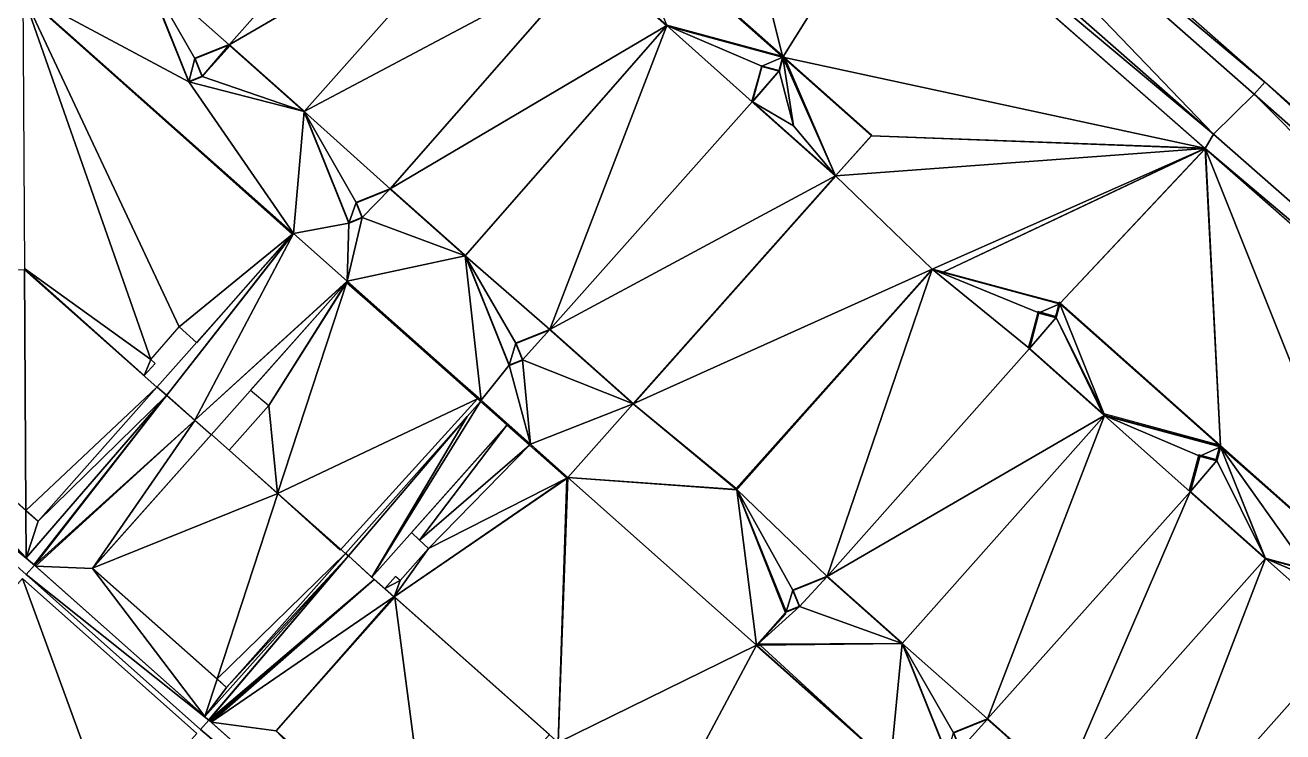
# Model space of a CAD drawing. Header units: metres. Extents: x 1634389 to 1634634, y 8249577 to 8249800.
# Drawn here: x 1634551.83 to 1634586.92, y 8249638.72 to 8249658.43 of the extents above; entities that cross this region are included whole.
import ezdxf

# ---------------------------------------------------------------- set-up
doc = ezdxf.new("R2010")
doc.units = ezdxf.units.M
doc.header["$LTSCALE"] = 2
doc.linetypes.add('CACHE2', pattern=[4.7625, 3.175, -1.5875])
for name, color, linetype in [('CONTOUR-BATIMENT', 5, 'Continuous'), ('MNT-02-ACCES PIETON PRIVE-FF-35', 40, 'Continuous'), ('MNT-02-BASSIN-FF-30', 205, 'Continuous'), ('MNT-02-BATIMENT FINI-FF-0', 1, 'Continuous'), ('MNT-02-BETON DESACTIVE FF-35', 7, 'Continuous'), ('MNT-02-ESPACE VERT-FF-30', 221, 'Continuous'), ('MNT-02-ESPACE VERT-PRIVE-FF-30', 222, 'CACHE2'), ('MNT-02-EVERGREEN-FF-45', 7, 'Continuous'), ('MNT-02-VOIRIE LOURDE-FF-60', 160, 'Continuous')]:
    doc.layers.add(name, color=color, linetype=linetype)

msp = doc.modelspace()

# ---------------------------------------------------------------- linework, layer by layer
at = {"layer": 'CONTOUR-BATIMENT', "linetype": 'CACHE2', "ltscale": 0.05, "const_width": 0.05, "elevation": 0.32, "flags": 128}
msp.add_lwpolyline([(1634542.415, 8249682.478), (1634545.978, 8249681.516), (1634545.874, 8249681.13), (1634545.398, 8249681.257), (1634545.13, 8249680.262), (1634547.228, 8249678.398), (1634550.464, 8249677.527), (1634550.362, 8249677.139), (1634549.886, 8249677.266), (1634549.618, 8249676.272), (1634551.716, 8249674.408), (1634554.954, 8249673.535), (1634554.847, 8249673.154), (1634554.372, 8249673.283), (1634554.104, 8249672.287), (1634556.202, 8249670.423), (1634559.436, 8249669.555), (1634559.332, 8249669.169), (1634558.857, 8249669.296), (1634558.59, 8249668.304), (1634560.776, 8249666.361), (1634564.014, 8249665.489), (1634563.91, 8249665.102), (1634563.422, 8249665.234), (1634563.156, 8249664.248), (1634565.258, 8249662.38), (1634568.474, 8249661.513), (1634568.376, 8249661.149), (1634567.901, 8249661.275), (1634567.633, 8249660.281), (1634569.73, 8249658.417), (1634572.972, 8249657.54), (1634572.872, 8249657.154), (1634572.385, 8249657.285), (1634572.118, 8249656.296), (1634574.444, 8249654.227), (1634568.797, 8249647.872), (1634566.471, 8249649.94), (1634565.52, 8249649.559), (1634565.709, 8249649.095), (1634565.335, 8249648.945), (1634564.109, 8249652.003), (1634562.015, 8249653.864), (1634561.064, 8249653.482), (1634561.231, 8249653.067), (1634560.862, 8249652.913), (1634559.611, 8249656.025), (1634557.517, 8249657.885), (1634556.564, 8249657.504), (1634556.766, 8249657.002), (1634556.394, 8249656.853), (1634555.129, 8249660.006), (1634552.935, 8249661.956), (1634551.977, 8249661.572), (1634552.154, 8249661.13), (1634551.785, 8249660.977), (1634550.54, 8249664.083), (1634548.439, 8249665.953), (1634547.486, 8249665.57), (1634547.668, 8249665.116), (1634547.305, 8249664.971), (1634546.066, 8249668.058), (1634543.962, 8249669.933), (1634543.011, 8249669.551), (1634543.198, 8249669.085), (1634542.829, 8249668.931), (1634541.581, 8249672.043), (1634539.483, 8249673.907), (1634538.53, 8249673.525), (1634538.712, 8249673.071), (1634538.341, 8249672.922), (1634536.967, 8249676.346)], close=True, dxfattribs=at)
at = {"layer": 'CONTOUR-BATIMENT', "linetype": 'CACHE2', "ltscale": 0.05, "const_width": 0.05, "flags": 128}
msp.add_lwpolyline([(1634573.063, 8249642.07), (1634571.682, 8249645.484), (1634577.14, 8249651.623), (1634580.701, 8249650.663), (1634580.596, 8249650.278), (1634580.111, 8249650.407), (1634579.853, 8249649.41), (1634581.951, 8249647.546), (1634585.187, 8249646.675), (1634585.082, 8249646.288), (1634584.609, 8249646.414), (1634584.341, 8249645.42), (1634586.438, 8249643.556), (1634589.674, 8249642.689), (1634589.57, 8249642.302), (1634589.094, 8249642.429), (1634588.826, 8249641.435), (1634590.924, 8249639.571), (1634594.157, 8249638.699), (1634594.055, 8249638.317), (1634593.58, 8249638.445), (1634593.312, 8249637.452), (1634595.502, 8249635.507), (1634598.738, 8249634.635), (1634598.63, 8249634.256), (1634598.155, 8249634.383), (1634597.887, 8249633.388), (1634599.966, 8249631.539), (1634603.221, 8249630.675), (1634603.114, 8249630.276), (1634602.643, 8249630.402), (1634602.375, 8249629.407), (1634604.473, 8249627.543), (1634607.705, 8249626.667), (1634607.602, 8249626.28), (1634607.117, 8249626.411), (1634606.851, 8249625.422), (1634609.175, 8249623.355), (1634603.527, 8249617.002), (1634601.201, 8249619.068), (1634600.253, 8249618.688), (1634600.44, 8249618.221), (1634600.069, 8249618.072), (1634598.821, 8249621.184), (1634596.715, 8249623.062), (1634595.757, 8249622.695), (1634595.952, 8249622.211), (1634595.584, 8249622.057), (1634594.335, 8249625.169), (1634592.24, 8249627.033), (1634591.287, 8249626.651), (1634591.486, 8249626.149), (1634591.117, 8249626.001), (1634589.849, 8249629.16), (1634587.655, 8249631.11), (1634586.704, 8249630.729), (1634586.893, 8249630.258), (1634586.522, 8249630.109), (1634585.274, 8249633.22), (1634583.177, 8249635.085), (1634582.223, 8249634.702), (1634582.408, 8249634.243), (1634582.036, 8249634.095), (1634580.789, 8249637.206), (1634578.683, 8249639.083), (1634577.733, 8249638.699), (1634577.923, 8249638.228), (1634577.552, 8249638.079), (1634576.303, 8249641.191), (1634574.206, 8249643.055), (1634573.252, 8249642.673), (1634573.435, 8249642.219)], close=True, dxfattribs=at)
at = {"layer": 'MNT-02-ACCES PIETON PRIVE-FF-35', "linetype": 'ByBlock'}
for points in [[(1634568.488, 8249661.556, 98.949), (1634568.474, 8249661.513, 98.95), (1634572.927, 8249657.58, 98.95)], [(1634569.719, 8249658.444, 98.95), (1634572.927, 8249657.58, 98.95), (1634568.474, 8249661.513, 98.95)], [(1634572.927, 8249657.58, 98.95), (1634572.962, 8249657.581, 98.949), (1634568.488, 8249661.556, 98.949)], [(1634555.122, 8249660.004, 98.95), (1634551.764, 8249659.33, 98.91), (1634556.394, 8249656.853, 98.95)], [(1634551.764, 8249659.33, 98.91), (1634551.764, 8249659.324, 98.91), (1634559.314, 8249652.622, 98.91)], [(1634556.394, 8249656.853, 98.95), (1634551.764, 8249659.33, 98.91), (1634559.314, 8249652.622, 98.91)], [(1634559.291, 8249652.595, 98.909), (1634559.314, 8249652.622, 98.91), (1634551.764, 8249659.324, 98.91)], [(1634557.517, 8249657.885, 98.95), (1634557.517, 8249657.886, 98.95), (1634556.564, 8249657.504, 98.95)], [(1634557.517, 8249657.885, 98.95), (1634556.564, 8249657.504, 98.95), (1634556.766, 8249657.002, 98.95)], [(1634557.543, 8249657.863, 98.95), (1634557.517, 8249657.885, 98.95), (1634556.766, 8249657.002, 98.95)], [(1634559.611, 8249656.025, 98.95), (1634557.543, 8249657.863, 98.95), (1634556.766, 8249657.002, 98.95)], [(1634572.963, 8249657.537, 98.95), (1634572.862, 8249657.162, 98.95), (1634572.872, 8249657.154, 98.95)], [(1634573.264, 8249655.628, 98.85), (1634572.972, 8249657.54, 98.95), (1634572.872, 8249657.154, 98.95)], [(1634572.972, 8249657.54, 98.95), (1634572.963, 8249657.537, 98.95), (1634572.872, 8249657.154, 98.95)], [(1634572.927, 8249657.58, 98.95), (1634572.964, 8249657.57, 98.949), (1634572.962, 8249657.581, 98.949)], [(1634572.964, 8249657.57, 98.949), (1634572.972, 8249657.568, 98.949), (1634572.962, 8249657.581, 98.949)], [(1634572.972, 8249657.568, 98.949), (1634573.018, 8249657.53, 98.948), (1634572.962, 8249657.581, 98.949)], [(1634572.965, 8249657.542, 98.95), (1634572.963, 8249657.537, 98.95), (1634572.972, 8249657.54, 98.95)], [(1634572.966, 8249657.545, 98.95), (1634572.965, 8249657.542, 98.95), (1634572.972, 8249657.54, 98.95)], [(1634572.968, 8249657.554, 98.95), (1634572.966, 8249657.545, 98.95), (1634572.972, 8249657.54, 98.95)], [(1634572.972, 8249657.568, 98.949), (1634572.968, 8249657.554, 98.95), (1634572.972, 8249657.54, 98.95)], [(1634573.018, 8249657.53, 98.948), (1634572.972, 8249657.568, 98.949), (1634572.972, 8249657.54, 98.95)], [(1634573.018, 8249657.53, 98.948), (1634572.972, 8249657.54, 98.95), (1634574.444, 8249654.227, 98.95)], [(1634574.444, 8249654.227, 98.95), (1634572.972, 8249657.54, 98.95), (1634573.264, 8249655.628, 98.85)], [(1634575.455, 8249655.364, 98.879), (1634573.018, 8249657.53, 98.948), (1634574.444, 8249654.227, 98.95)], [(1634572.374, 8249657.289, 98.95), (1634572.109, 8249656.304, 98.95), (1634572.385, 8249657.285, 98.95)], [(1634572.109, 8249656.304, 98.95), (1634572.118, 8249656.296, 98.95), (1634572.385, 8249657.285, 98.95)], [(1634572.118, 8249656.296, 98.95), (1634572.872, 8249657.154, 98.95), (1634572.385, 8249657.285, 98.95)], [(1634572.118, 8249656.296, 98.95), (1634572.118, 8249656.296, 98.95), (1634572.872, 8249657.154, 98.95)], [(1634572.118, 8249656.296, 98.95), (1634572.12, 8249656.295, 98.95), (1634572.872, 8249657.154, 98.95)], [(1634572.12, 8249656.295, 98.95), (1634573.264, 8249655.628, 98.85), (1634572.872, 8249657.154, 98.95)], [(1634572.375, 8249657.294, 98.95), (1634572.374, 8249657.289, 98.95), (1634572.385, 8249657.285, 98.95)], [(1634572.393, 8249657.289, 98.95), (1634572.375, 8249657.294, 98.95), (1634572.385, 8249657.285, 98.95)], [(1634572.862, 8249657.162, 98.95), (1634572.393, 8249657.289, 98.95), (1634572.385, 8249657.285, 98.95)], [(1634572.872, 8249657.154, 98.95), (1634572.862, 8249657.162, 98.95), (1634572.385, 8249657.285, 98.95)], [(1634556.766, 8249657.002, 98.95), (1634556.394, 8249656.853, 98.95), (1634559.611, 8249656.025, 98.95)], [(1634559.314, 8249652.622, 98.91), (1634559.611, 8249656.025, 98.95), (1634556.394, 8249656.853, 98.95)], [(1634572.12, 8249656.295, 98.95), (1634574.444, 8249654.227, 98.95), (1634573.264, 8249655.628, 98.85)], [(1634559.611, 8249656.025, 98.95), (1634559.314, 8249652.622, 98.91), (1634559.611, 8249656.025, 98.95)], [(1634560.862, 8249652.913, 98.95), (1634559.611, 8249656.025, 98.95), (1634559.314, 8249652.622, 98.91)], [(1634559.62, 8249656.01, 98.95), (1634559.611, 8249656.025, 98.95), (1634560.862, 8249652.913, 98.95)], [(1634559.62, 8249656.01, 98.95), (1634559.615, 8249656.021, 98.95), (1634559.611, 8249656.025, 98.95)], [(1634562.015, 8249653.864, 98.95), (1634561.064, 8249653.482, 98.95), (1634561.231, 8249653.067, 98.95)], [(1634564.109, 8249652.003, 98.95), (1634562.015, 8249653.864, 98.95), (1634561.231, 8249653.067, 98.95)], [(1634564.109, 8249652.003, 98.95), (1634561.231, 8249653.067, 98.95), (1634560.81, 8249651.294, 98.91)], [(1634561.231, 8249653.067, 98.95), (1634560.862, 8249652.913, 98.95), (1634560.81, 8249651.294, 98.91)], [(1634559.291, 8249652.595, 98.909), (1634555.514, 8249648.344, 98.733), (1634555.777, 8249648.111, 98.733)], [(1634556.563, 8249647.412, 98.733), (1634559.314, 8249652.622, 98.91), (1634555.777, 8249648.111, 98.733)], [(1634559.291, 8249652.595, 98.909), (1634555.777, 8249648.111, 98.733), (1634559.314, 8249652.622, 98.91)], [(1634559.314, 8249652.622, 98.91), (1634556.563, 8249647.412, 98.733), (1634560.81, 8249651.294, 98.91)], [(1634560.81, 8249651.294, 98.91), (1634560.862, 8249652.913, 98.95), (1634559.314, 8249652.622, 98.91)], [(1634564.109, 8249652.003, 98.95), (1634560.81, 8249651.294, 98.91), (1634564.548, 8249647.973, 98.91)], [(1634565.335, 8249648.945, 98.95), (1634564.109, 8249652.003, 98.95), (1634564.548, 8249647.973, 98.91)], [(1634560.794, 8249651.26, 98.909), (1634560.81, 8249651.294, 98.91), (1634556.563, 8249647.412, 98.733)], [(1634556.563, 8249647.412, 98.733), (1634557.017, 8249647.009, 98.73), (1634560.794, 8249651.26, 98.909)], [(1634560.794, 8249651.26, 98.909), (1634560.798, 8249651.257, 98.909), (1634560.81, 8249651.294, 98.91)], [(1634560.798, 8249651.257, 98.909), (1634564.548, 8249647.973, 98.91), (1634560.81, 8249651.294, 98.91)], [(1634560.798, 8249651.257, 98.909), (1634564.523, 8249647.945, 98.909), (1634564.548, 8249647.973, 98.91)], [(1634580.667, 8249650.648, 98.75), (1634580.579, 8249650.31, 98.75), (1634580.701, 8249650.663, 98.75)], [(1634580.701, 8249650.663, 98.75), (1634580.579, 8249650.31, 98.75), (1634580.596, 8249650.278, 98.75)], [(1634581.93, 8249647.598, 98.75), (1634580.701, 8249650.663, 98.75), (1634580.596, 8249650.278, 98.75)], [(1634580.673, 8249650.67, 98.75), (1634580.667, 8249650.648, 98.75), (1634580.701, 8249650.663, 98.75)], [(1634580.683, 8249650.71, 98.748), (1634580.673, 8249650.67, 98.75), (1634580.701, 8249650.663, 98.75)], [(1634580.717, 8249650.68, 98.749), (1634580.683, 8249650.71, 98.748), (1634580.701, 8249650.663, 98.75)], [(1634580.717, 8249650.68, 98.749), (1634580.701, 8249650.663, 98.75), (1634585.117, 8249646.737, 98.75)], [(1634581.93, 8249647.598, 98.75), (1634585.117, 8249646.737, 98.75), (1634580.701, 8249650.663, 98.75)], [(1634585.185, 8249646.71, 98.749), (1634580.717, 8249650.68, 98.749), (1634585.168, 8249646.723, 98.749)], [(1634580.717, 8249650.68, 98.749), (1634585.117, 8249646.737, 98.75), (1634585.168, 8249646.723, 98.749)], [(1634580.083, 8249650.419, 98.75), (1634579.821, 8249649.445, 98.75), (1634580.111, 8249650.407, 98.75)], [(1634579.821, 8249649.445, 98.75), (1634579.854, 8249649.416, 98.75), (1634580.111, 8249650.407, 98.75)], [(1634579.854, 8249649.416, 98.75), (1634580.596, 8249650.278, 98.75), (1634580.111, 8249650.407, 98.75)], [(1634579.854, 8249649.416, 98.75), (1634579.856, 8249649.414, 98.75), (1634580.596, 8249650.278, 98.75)], [(1634579.856, 8249649.414, 98.75), (1634581.889, 8249647.609, 98.75), (1634580.596, 8249650.278, 98.75)], [(1634580.089, 8249650.442, 98.75), (1634580.083, 8249650.419, 98.75), (1634580.111, 8249650.407, 98.75)], [(1634580.151, 8249650.425, 98.75), (1634580.089, 8249650.442, 98.75), (1634580.111, 8249650.407, 98.75)], [(1634580.596, 8249650.278, 98.75), (1634580.151, 8249650.425, 98.75), (1634580.111, 8249650.407, 98.75)], [(1634580.579, 8249650.31, 98.75), (1634580.151, 8249650.425, 98.75), (1634580.596, 8249650.278, 98.75)], [(1634581.889, 8249647.609, 98.75), (1634581.924, 8249647.599, 98.75), (1634580.596, 8249650.278, 98.75)], [(1634581.924, 8249647.599, 98.75), (1634581.93, 8249647.598, 98.75), (1634580.596, 8249650.278, 98.75)], [(1634566.471, 8249649.94, 98.95), (1634565.522, 8249649.56, 98.95), (1634565.522, 8249649.56, 98.95)], [(1634566.471, 8249649.94, 98.95), (1634565.522, 8249649.56, 98.95), (1634565.709, 8249649.095, 98.95)], [(1634568.797, 8249647.872, 98.95), (1634566.471, 8249649.94, 98.95), (1634565.709, 8249649.095, 98.95)], [(1634565.709, 8249649.095, 98.95), (1634565.335, 8249648.945, 98.95), (1634565.931, 8249646.745, 98.91)], [(1634568.797, 8249647.872, 98.95), (1634565.709, 8249649.095, 98.95), (1634565.931, 8249646.745, 98.91)], [(1634565.335, 8249648.945, 98.95), (1634564.548, 8249647.973, 98.91), (1634565.931, 8249646.745, 98.91)], [(1634564.158, 8249647.516, 98.89), (1634561.505, 8249643.042, 98.718), (1634564.532, 8249647.937, 98.909)], [(1634565.273, 8249647.279, 98.909), (1634564.532, 8249647.937, 98.909), (1634561.505, 8249643.042, 98.718)], [(1634564.523, 8249647.945, 98.909), (1634564.532, 8249647.937, 98.909), (1634564.548, 8249647.973, 98.91)], [(1634564.532, 8249647.937, 98.909), (1634565.273, 8249647.279, 98.909), (1634564.548, 8249647.973, 98.91)], [(1634565.273, 8249647.279, 98.909), (1634565.931, 8249646.745, 98.91), (1634564.548, 8249647.973, 98.91)], [(1634566.971, 8249645.82, 98.91), (1634568.797, 8249647.872, 98.95), (1634565.931, 8249646.745, 98.91)], [(1634564.158, 8249647.516, 98.89), (1634560.766, 8249643.699, 98.718), (1634560.845, 8249643.629, 98.718)], [(1634564.158, 8249647.516, 98.89), (1634560.845, 8249643.629, 98.718), (1634561.505, 8249643.042, 98.718)], [(1634565.273, 8249647.279, 98.909), (1634565.902, 8249646.72, 98.909), (1634565.931, 8249646.745, 98.91)], [(1634565.902, 8249646.72, 98.909), (1634566.94, 8249645.797, 98.909), (1634565.931, 8249646.745, 98.91)], [(1634566.94, 8249645.797, 98.909), (1634566.971, 8249645.82, 98.91), (1634565.931, 8249646.745, 98.91)], [(1634585.15, 8249646.658, 98.75), (1634585.053, 8249646.322, 98.75), (1634585.082, 8249646.288, 98.75)], [(1634586.43, 8249643.574, 98.75), (1634585.187, 8249646.675, 98.75), (1634585.082, 8249646.288, 98.75)], [(1634585.187, 8249646.675, 98.75), (1634585.15, 8249646.658, 98.75), (1634585.082, 8249646.288, 98.75)], [(1634585.157, 8249646.683, 98.75), (1634585.15, 8249646.658, 98.75), (1634585.187, 8249646.675, 98.75)], [(1634585.161, 8249646.698, 98.75), (1634585.157, 8249646.683, 98.75), (1634585.187, 8249646.675, 98.75)], [(1634585.185, 8249646.71, 98.749), (1634585.168, 8249646.723, 98.749), (1634585.161, 8249646.698, 98.75)], [(1634585.185, 8249646.71, 98.749), (1634585.161, 8249646.698, 98.75), (1634585.187, 8249646.675, 98.75)], [(1634585.185, 8249646.71, 98.749), (1634585.187, 8249646.675, 98.75), (1634589.654, 8249642.738, 98.749)], [(1634587.628, 8249643.237, 98.75), (1634585.187, 8249646.675, 98.75), (1634586.432, 8249643.571, 98.75)], [(1634586.43, 8249643.574, 98.75), (1634586.432, 8249643.571, 98.75), (1634585.187, 8249646.675, 98.75)], [(1634587.628, 8249643.237, 98.75), (1634589.674, 8249642.689, 98.75), (1634585.187, 8249646.675, 98.75)], [(1634589.674, 8249642.689, 98.75), (1634589.654, 8249642.738, 98.749), (1634585.187, 8249646.675, 98.75)], [(1634584.569, 8249646.431, 98.75), (1634584.307, 8249645.459, 98.75), (1634584.609, 8249646.414, 98.75)], [(1634584.307, 8249645.459, 98.75), (1634584.343, 8249645.427, 98.75), (1634584.609, 8249646.414, 98.75)], [(1634584.343, 8249645.427, 98.75), (1634585.082, 8249646.288, 98.75), (1634584.609, 8249646.414, 98.75)], [(1634584.343, 8249645.427, 98.75), (1634584.345, 8249645.425, 98.75), (1634585.082, 8249646.288, 98.75)], [(1634584.345, 8249645.425, 98.75), (1634586.43, 8249643.574, 98.75), (1634585.082, 8249646.288, 98.75)], [(1634584.574, 8249646.451, 98.75), (1634584.569, 8249646.431, 98.75), (1634584.609, 8249646.414, 98.75)], [(1634584.646, 8249646.431, 98.75), (1634584.574, 8249646.451, 98.75), (1634584.609, 8249646.414, 98.75)], [(1634585.053, 8249646.322, 98.75), (1634584.646, 8249646.431, 98.75), (1634584.609, 8249646.414, 98.75)], [(1634585.082, 8249646.288, 98.75), (1634585.053, 8249646.322, 98.75), (1634584.609, 8249646.414, 98.75)], [(1634566.94, 8249645.797, 98.909), (1634566.966, 8249645.815, 98.91), (1634566.971, 8249645.82, 98.91)], [(1634566.94, 8249645.797, 98.909), (1634566.946, 8249645.792, 98.909), (1634566.966, 8249645.815, 98.91)], [(1634586.432, 8249643.571, 98.75), (1634586.433, 8249643.57, 98.75), (1634587.628, 8249643.237, 98.75)], [(1634574.206, 8249643.055, 98.75), (1634573.252, 8249642.673, 98.75), (1634573.435, 8249642.219, 98.75)], [(1634576.303, 8249641.191, 98.75), (1634574.206, 8249643.055, 98.75), (1634573.435, 8249642.219, 98.75)], [(1634573.435, 8249642.219, 98.75), (1634573.063, 8249642.07, 98.75), (1634572.274, 8249641.173, 98.711)], [(1634576.303, 8249641.191, 98.75), (1634573.435, 8249642.219, 98.75), (1634572.274, 8249641.173, 98.711)], [(1634572.243, 8249641.138, 98.71), (1634572.233, 8249641.127, 98.71), (1634575.96, 8249637.811, 98.71)], [(1634572.246, 8249641.141, 98.71), (1634572.243, 8249641.138, 98.71), (1634575.974, 8249637.823, 98.71)], [(1634575.96, 8249637.811, 98.71), (1634575.974, 8249637.823, 98.71), (1634572.243, 8249641.138, 98.71)], [(1634575.974, 8249637.823, 98.71), (1634576.303, 8249641.191, 98.75), (1634572.246, 8249641.141, 98.71)], [(1634572.274, 8249641.173, 98.711), (1634572.246, 8249641.141, 98.71), (1634576.303, 8249641.191, 98.75)], [(1634577.552, 8249638.079, 98.75), (1634576.303, 8249641.191, 98.75), (1634575.974, 8249637.823, 98.71)], [(1634578.68, 8249639.079, 98.75), (1634577.733, 8249638.699, 98.75), (1634577.923, 8249638.228, 98.75)], [(1634579.293, 8249638.54, 98.75), (1634578.68, 8249639.079, 98.75), (1634577.923, 8249638.228, 98.75)], [(1634579.293, 8249638.54, 98.75), (1634578.684, 8249639.081, 98.75), (1634578.68, 8249639.079, 98.75)]]:
    msp.add_3dface(points, dxfattribs=at)
at = {"layer": 'MNT-02-BASSIN-FF-30', "color": 1, "linetype": 'ByBlock'}
for points in [[(1634586.421, 8249656.843, 98.55), (1634572.135, 8249669.403, 98.85), (1634571.838, 8249669.065, 98.55)], [(1634571.838, 8249669.065, 98.55), (1634570.755, 8249667.875, 98.5), (1634584.988, 8249655.392, 98.2)], [(1634586.124, 8249656.505, 98.25), (1634571.838, 8249669.065, 98.55), (1634584.988, 8249655.392, 98.2)], [(1634586.421, 8249656.843, 98.55), (1634571.838, 8249669.065, 98.55), (1634586.124, 8249656.505, 98.25)], [(1634570.755, 8249667.875, 98.5), (1634570.458, 8249667.537, 98.8), (1634584.988, 8249655.392, 98.2)], [(1634570.458, 8249667.537, 98.8), (1634584.759, 8249654.995, 98.5), (1634584.988, 8249655.392, 98.2)], [(1634586.421, 8249656.843, 98.55), (1634586.124, 8249656.505, 98.25), (1634603.754, 8249641.006, 98.25)], [(1634604.055, 8249641.34, 98.55), (1634586.421, 8249656.843, 98.55), (1634603.754, 8249641.006, 98.25)], [(1634586.124, 8249656.505, 98.25), (1634584.988, 8249655.392, 98.2), (1634602.711, 8249639.848, 98.2)], [(1634586.124, 8249656.505, 98.25), (1634602.711, 8249639.848, 98.2), (1634603.754, 8249641.006, 98.25)], [(1634584.759, 8249654.995, 98.5), (1634602.711, 8249639.848, 98.2), (1634584.988, 8249655.392, 98.2)], [(1634584.759, 8249654.995, 98.5), (1634602.409, 8249639.514, 98.5), (1634602.711, 8249639.848, 98.2)], [(1634552.309, 8249636.887, 98.431), (1634526.651, 8249646.597, 98.34), (1634530.329, 8249643.031, 97)], [(1634552.309, 8249636.887, 98.431), (1634530.329, 8249643.031, 97), (1634552.392, 8249636.813, 98.404)], [(1634552.392, 8249636.813, 98.404), (1634530.329, 8249643.031, 97), (1634551.179, 8249635.022, 97)]]:
    msp.add_3dface(points, dxfattribs=at)
at = {"layer": 'MNT-02-BATIMENT FINI-FF-0', "color": 5, "linetype": 'ByBlock'}
for points in [[(1634555.129, 8249660.006, 99.3), (1634557.517, 8249657.885, 99.3), (1634563.156, 8249664.248, 99.3)], [(1634557.517, 8249657.885, 99.3), (1634565.258, 8249662.38, 99.3), (1634563.156, 8249664.248, 99.3)], [(1634557.517, 8249657.885, 99.3), (1634559.611, 8249656.025, 99.3), (1634565.258, 8249662.38, 99.3)], [(1634559.611, 8249656.025, 99.3), (1634567.633, 8249660.281, 99.3), (1634565.258, 8249662.38, 99.3)], [(1634555.129, 8249660.006, 99.3), (1634556.394, 8249656.853, 99.3), (1634556.564, 8249657.504, 99.3)], [(1634555.129, 8249660.006, 99.3), (1634556.564, 8249657.504, 99.3), (1634557.517, 8249657.885, 99.3)], [(1634559.611, 8249656.025, 99.3), (1634562.015, 8249653.864, 99.3), (1634567.633, 8249660.281, 99.3)], [(1634562.015, 8249653.864, 99.3), (1634569.73, 8249658.417, 99.3), (1634567.633, 8249660.281, 99.3)], [(1634562.015, 8249653.864, 99.3), (1634564.109, 8249652.003, 99.3), (1634569.73, 8249658.417, 99.3)], [(1634564.109, 8249652.003, 99.3), (1634566.471, 8249649.94, 99.3), (1634569.73, 8249658.417, 99.3)], [(1634566.471, 8249649.94, 99.3), (1634572.118, 8249656.296, 99.3), (1634569.73, 8249658.417, 99.3)], [(1634572.118, 8249656.296, 99.3), (1634572.385, 8249657.285, 99.3), (1634569.73, 8249658.417, 99.3)], [(1634572.385, 8249657.285, 99.3), (1634572.972, 8249657.54, 99.3), (1634569.73, 8249658.417, 99.3)], [(1634556.394, 8249656.853, 99.3), (1634556.766, 8249657.002, 99.3), (1634556.564, 8249657.504, 99.3)], [(1634572.385, 8249657.285, 99.3), (1634572.872, 8249657.154, 99.3), (1634572.972, 8249657.54, 99.3)], [(1634566.471, 8249649.94, 99.3), (1634574.444, 8249654.227, 99.3), (1634572.118, 8249656.296, 99.3)], [(1634559.611, 8249656.025, 99.3), (1634560.862, 8249652.913, 99.3), (1634561.064, 8249653.482, 99.3)], [(1634559.611, 8249656.025, 99.3), (1634561.064, 8249653.482, 99.3), (1634562.015, 8249653.864, 99.3)], [(1634566.471, 8249649.94, 99.3), (1634568.797, 8249647.872, 99.3), (1634574.444, 8249654.227, 99.3)], [(1634560.862, 8249652.913, 99.3), (1634561.231, 8249653.067, 99.3), (1634561.064, 8249653.482, 99.3)], [(1634564.109, 8249652.003, 99.3), (1634565.335, 8249648.945, 99.3), (1634565.52, 8249649.559, 99.3)], [(1634564.109, 8249652.003, 99.3), (1634565.52, 8249649.559, 99.3), (1634566.471, 8249649.94, 99.3)], [(1634577.14, 8249651.623, 99.1), (1634571.682, 8249645.484, 99.1), (1634574.206, 8249643.055, 99.1)], [(1634577.14, 8249651.623, 99.1), (1634574.206, 8249643.055, 99.1), (1634579.853, 8249649.41, 99.1)], [(1634577.14, 8249651.623, 99.1), (1634579.853, 8249649.41, 99.1), (1634580.111, 8249650.407, 99.1)], [(1634577.14, 8249651.623, 99.1), (1634580.111, 8249650.407, 99.1), (1634580.701, 8249650.663, 99.1)], [(1634580.111, 8249650.407, 99.1), (1634580.596, 8249650.278, 99.1), (1634580.701, 8249650.663, 99.1)], [(1634565.335, 8249648.945, 99.3), (1634565.709, 8249649.095, 99.3), (1634565.52, 8249649.559, 99.3)], [(1634574.206, 8249643.055, 99.1), (1634581.951, 8249647.546, 99.1), (1634579.853, 8249649.41, 99.1)], [(1634574.206, 8249643.055, 99.1), (1634576.303, 8249641.191, 99.1), (1634581.951, 8249647.546, 99.1)], [(1634576.303, 8249641.191, 99.1), (1634578.683, 8249639.083, 99.1), (1634581.951, 8249647.546, 99.1)], [(1634578.683, 8249639.083, 99.1), (1634584.341, 8249645.42, 99.1), (1634581.951, 8249647.546, 99.1)], [(1634584.609, 8249646.414, 99.1), (1634585.187, 8249646.675, 99.1), (1634581.951, 8249647.546, 99.1)], [(1634584.341, 8249645.42, 99.1), (1634584.609, 8249646.414, 99.1), (1634581.951, 8249647.546, 99.1)], [(1634584.609, 8249646.414, 99.1), (1634585.082, 8249646.288, 99.1), (1634585.187, 8249646.675, 99.1)], [(1634571.682, 8249645.484, 99.1), (1634573.063, 8249642.07, 99.1), (1634573.252, 8249642.673, 99.1)], [(1634571.682, 8249645.484, 99.1), (1634573.252, 8249642.673, 99.1), (1634574.206, 8249643.055, 99.1)], [(1634578.683, 8249639.083, 99.1), (1634580.789, 8249637.206, 99.1), (1634584.341, 8249645.42, 99.1)], [(1634580.789, 8249637.206, 99.1), (1634586.438, 8249643.556, 99.1), (1634584.341, 8249645.42, 99.1)], [(1634580.789, 8249637.206, 99.1), (1634583.177, 8249635.085, 99.1), (1634586.438, 8249643.556, 99.1)], [(1634583.177, 8249635.085, 99.1), (1634588.826, 8249641.435, 99.1), (1634586.438, 8249643.556, 99.1)], [(1634588.826, 8249641.435, 99.1), (1634589.094, 8249642.429, 99.1), (1634586.438, 8249643.556, 99.1)], [(1634589.094, 8249642.429, 99.1), (1634589.674, 8249642.689, 99.1), (1634586.438, 8249643.556, 99.1)], [(1634573.063, 8249642.07, 99.1), (1634573.435, 8249642.219, 99.1), (1634573.252, 8249642.673, 99.1)], [(1634583.177, 8249635.085, 99.1), (1634585.274, 8249633.22, 99.1), (1634588.826, 8249641.435, 99.1)], [(1634585.274, 8249633.22, 99.1), (1634590.924, 8249639.571, 99.1), (1634588.826, 8249641.435, 99.1)], [(1634576.303, 8249641.191, 99.1), (1634577.552, 8249638.079, 99.1), (1634577.733, 8249638.699, 99.1)], [(1634576.303, 8249641.191, 99.1), (1634577.733, 8249638.699, 99.1), (1634578.683, 8249639.083, 99.1)], [(1634585.274, 8249633.22, 99.1), (1634587.655, 8249631.11, 99.1), (1634590.924, 8249639.571, 99.1)]]:
    msp.add_3dface(points, dxfattribs=at)
at = {"layer": 'MNT-02-BETON DESACTIVE FF-35', "color": 6, "linetype": 'ByBlock'}
for points in [[(1634544.591, 8249651.342, 98.627), (1634543.201, 8249651.265, 98.606), (1634551.852, 8249643.579, 98.548)], [(1634551.845, 8249644.903, 98.579), (1634544.591, 8249651.342, 98.627), (1634551.852, 8249643.579, 98.548)], [(1634552.187, 8249644.599, 98.579), (1634551.852, 8249643.579, 98.548), (1634555.769, 8249648.1, 98.733)], [(1634552.071, 8249643.384, 98.548), (1634555.769, 8249648.1, 98.733), (1634551.852, 8249643.579, 98.548)], [(1634552.088, 8249643.37, 98.548), (1634555.769, 8249648.1, 98.733), (1634552.071, 8249643.384, 98.548)], [(1634556.557, 8249647.407, 98.733), (1634555.769, 8249648.1, 98.733), (1634552.088, 8249643.37, 98.548)], [(1634555.769, 8249648.1, 98.733), (1634555.504, 8249648.334, 98.733), (1634552.187, 8249644.599, 98.579)], [(1634552.115, 8249643.346, 98.548), (1634556.557, 8249647.407, 98.733), (1634552.088, 8249643.37, 98.548)], [(1634553.705, 8249643.282, 98.574), (1634556.557, 8249647.407, 98.733), (1634552.115, 8249643.346, 98.548)], [(1634553.705, 8249643.282, 98.574), (1634557.015, 8249647.004, 98.73), (1634556.557, 8249647.407, 98.733)], [(1634552.187, 8249644.599, 98.579), (1634551.845, 8249644.903, 98.579), (1634551.852, 8249643.579, 98.548)], [(1634557.443, 8249639.963, 98.551), (1634556.838, 8249639.15, 98.517), (1634560.845, 8249643.628, 98.718)], [(1634556.946, 8249639.054, 98.517), (1634560.845, 8249643.628, 98.718), (1634556.838, 8249639.15, 98.517)], [(1634556.952, 8249639.049, 98.517), (1634560.845, 8249643.628, 98.718), (1634556.946, 8249639.054, 98.517)], [(1634561.568, 8249642.976, 98.718), (1634560.845, 8249643.628, 98.718), (1634556.952, 8249639.049, 98.517)], [(1634560.845, 8249643.628, 98.718), (1634560.766, 8249643.699, 98.718), (1634557.443, 8249639.963, 98.551)], [(1634553.705, 8249643.282, 98.574), (1634552.115, 8249643.346, 98.548), (1634556.838, 8249639.15, 98.517)], [(1634557.18, 8249640.196, 98.551), (1634553.705, 8249643.282, 98.574), (1634556.838, 8249639.15, 98.517)], [(1634556.986, 8249639.018, 98.517), (1634561.568, 8249642.976, 98.718), (1634556.952, 8249639.049, 98.517)], [(1634556.986, 8249639.018, 98.517), (1634557.017, 8249638.991, 98.517), (1634561.568, 8249642.976, 98.718)], [(1634562.112, 8249642.486, 98.718), (1634561.568, 8249642.976, 98.718), (1634557.017, 8249638.991, 98.517)], [(1634558.827, 8249638.75, 98.545), (1634562.112, 8249642.486, 98.718), (1634557.017, 8249638.991, 98.517)], [(1634558.827, 8249638.75, 98.545), (1634562.129, 8249642.471, 98.718), (1634562.112, 8249642.486, 98.718)], [(1634557.443, 8249639.963, 98.551), (1634557.18, 8249640.196, 98.551), (1634556.838, 8249639.15, 98.517)], [(1634558.827, 8249638.75, 98.545), (1634557.017, 8249638.991, 98.517), (1634566.412, 8249630.645, 98.454)], [(1634566.46, 8249631.954, 98.493), (1634558.827, 8249638.75, 98.545), (1634566.412, 8249630.645, 98.454)]]:
    msp.add_3dface(points, dxfattribs=at)
at = {"layer": 'MNT-02-ESPACE VERT-FF-30', "linetype": 'ByBlock'}
for points in [[(1634526.654, 8249646.594, 98.339), (1634552.309, 8249636.887, 98.431), (1634526.651, 8249646.597, 98.34)], [(1634551.679, 8249637.446, 98.467), (1634526.651, 8249646.597, 98.34), (1634552.309, 8249636.887, 98.431)], [(1634526.654, 8249646.594, 98.339), (1634552.383, 8249636.821, 98.408), (1634552.309, 8249636.887, 98.431)]]:
    msp.add_3dface(points, dxfattribs=at)
at = {"layer": 'MNT-02-ESPACE VERT-PRIVE-FF-30', "linetype": 'ByBlock'}
for points in [[(1634568.48, 8249661.531, 98.999), (1634572.971, 8249657.542, 99), (1634570.464, 8249667.513, 98.8)], [(1634576.116, 8249662.558, 98.682), (1634570.464, 8249667.513, 98.8), (1634572.971, 8249657.542, 99)], [(1634572.971, 8249657.542, 99), (1634572.974, 8249657.54, 99), (1634576.116, 8249662.558, 98.682)], [(1634576.116, 8249662.558, 98.682), (1634572.974, 8249657.54, 99), (1634584.737, 8249654.999, 98.501)], [(1634551.807, 8249651.643, 98.784), (1634555.333, 8249649.11, 98.797), (1634551.764, 8249659.309, 98.96)], [(1634559.287, 8249652.599, 98.959), (1634551.764, 8249659.309, 98.96), (1634556.126, 8249650.019, 98.835)], [(1634556.126, 8249650.019, 98.835), (1634551.764, 8249659.309, 98.96), (1634555.333, 8249649.11, 98.797)], [(1634575.441, 8249655.349, 98.93), (1634584.737, 8249654.999, 98.501), (1634572.974, 8249657.54, 99)], [(1634574.444, 8249654.227, 99), (1634584.744, 8249654.993, 98.501), (1634575.441, 8249655.349, 98.93)], [(1634575.441, 8249655.349, 98.93), (1634574.444, 8249654.228, 99), (1634574.444, 8249654.227, 99)], [(1634584.737, 8249654.999, 98.501), (1634575.441, 8249655.349, 98.93), (1634584.744, 8249654.993, 98.501)], [(1634577.14, 8249651.623, 98.8), (1634584.744, 8249654.993, 98.501), (1634574.444, 8249654.227, 99)], [(1634584.744, 8249654.993, 98.501), (1634577.14, 8249651.623, 98.8), (1634584.748, 8249654.99, 98.5)], [(1634577.447, 8249651.54, 98.8), (1634584.748, 8249654.99, 98.5), (1634577.14, 8249651.623, 98.8)], [(1634584.748, 8249654.99, 98.5), (1634577.447, 8249651.54, 98.8), (1634584.751, 8249654.987, 98.501)], [(1634580.712, 8249650.676, 98.799), (1634584.751, 8249654.987, 98.501), (1634577.447, 8249651.54, 98.8)], [(1634580.713, 8249650.675, 98.799), (1634584.751, 8249654.987, 98.501), (1634580.712, 8249650.676, 98.799)], [(1634580.713, 8249650.675, 98.799), (1634584.759, 8249654.98, 98.501), (1634584.751, 8249654.987, 98.501)], [(1634580.713, 8249650.675, 98.799), (1634585.186, 8249646.697, 98.799), (1634584.759, 8249654.98, 98.501)], [(1634584.767, 8249654.973, 98.501), (1634584.759, 8249654.98, 98.501), (1634585.186, 8249646.697, 98.799)], [(1634589.664, 8249642.713, 98.799), (1634602.395, 8249639.517, 98.5), (1634584.767, 8249654.973, 98.501)], [(1634585.186, 8249646.697, 98.799), (1634589.664, 8249642.713, 98.799), (1634584.767, 8249654.973, 98.501)], [(1634574.443, 8249654.226, 99), (1634568.795, 8249647.873, 99), (1634568.797, 8249647.872, 99)], [(1634574.444, 8249654.227, 99), (1634568.797, 8249647.872, 99), (1634577.14, 8249651.623, 98.8)], [(1634574.443, 8249654.226, 99), (1634568.797, 8249647.872, 99), (1634574.444, 8249654.227, 99)], [(1634574.444, 8249654.228, 99), (1634574.443, 8249654.226, 99), (1634574.444, 8249654.227, 99)], [(1634574.444, 8249654.228, 99), (1634574.444, 8249654.228, 99), (1634574.444, 8249654.227, 99)], [(1634559.287, 8249652.599, 98.959), (1634556.126, 8249650.019, 98.835), (1634556.616, 8249649.57, 98.834)], [(1634551.807, 8249651.643, 98.784), (1634555.151, 8249648.657, 98.783), (1634555.333, 8249649.11, 98.797)], [(1634577.138, 8249651.622, 98.8), (1634577.14, 8249651.623, 98.8), (1634568.797, 8249647.872, 99)], [(1634571.671, 8249645.507, 98.801), (1634577.138, 8249651.622, 98.8), (1634568.797, 8249647.872, 99)], [(1634577.138, 8249651.622, 98.8), (1634577.139, 8249651.622, 98.8), (1634577.14, 8249651.623, 98.8)], [(1634577.139, 8249651.621, 98.8), (1634577.142, 8249651.62, 98.8), (1634577.14, 8249651.623, 98.8)], [(1634577.139, 8249651.622, 98.8), (1634577.139, 8249651.621, 98.8), (1634577.14, 8249651.623, 98.8)], [(1634577.15, 8249651.618, 98.8), (1634577.447, 8249651.54, 98.8), (1634577.14, 8249651.623, 98.8)], [(1634577.142, 8249651.62, 98.8), (1634577.15, 8249651.618, 98.8), (1634577.14, 8249651.623, 98.8)], [(1634558.111, 8249648.253, 98.832), (1634558.625, 8249647.826, 98.83), (1634560.796, 8249651.263, 98.959)], [(1634560.799, 8249651.261, 98.959), (1634560.796, 8249651.263, 98.959), (1634558.625, 8249647.826, 98.83)], [(1634558.625, 8249647.826, 98.83), (1634558.871, 8249645.367, 98.768), (1634560.799, 8249651.261, 98.959)], [(1634564.451, 8249648.015, 98.959), (1634560.799, 8249651.261, 98.959), (1634558.871, 8249645.367, 98.768)], [(1634555.151, 8249648.657, 98.783), (1634555.452, 8249648.999, 98.797), (1634555.333, 8249649.11, 98.797)], [(1634558.625, 8249647.826, 98.83), (1634557.524, 8249646.581, 98.778), (1634558.871, 8249645.367, 98.768)], [(1634564.451, 8249648.015, 98.959), (1634558.871, 8249645.367, 98.768), (1634560.616, 8249643.795, 98.767)], [(1634568.793, 8249647.871, 99), (1634566.971, 8249645.821, 98.96), (1634566.973, 8249645.819, 98.96)], [(1634568.793, 8249647.871, 99), (1634566.973, 8249645.819, 98.96), (1634568.797, 8249647.872, 99)], [(1634566.973, 8249645.819, 98.96), (1634571.679, 8249645.486, 98.8), (1634568.797, 8249647.872, 99)], [(1634568.795, 8249647.873, 99), (1634568.793, 8249647.871, 99), (1634568.797, 8249647.872, 99)], [(1634568.795, 8249647.873, 99), (1634568.795, 8249647.873, 99), (1634568.797, 8249647.872, 99)], [(1634571.671, 8249645.507, 98.801), (1634568.797, 8249647.872, 99), (1634571.679, 8249645.486, 98.8)], [(1634565.271, 8249647.278, 98.959), (1634562.603, 8249644.282, 98.824), (1634562.834, 8249644.07, 98.824)], [(1634565.901, 8249646.719, 98.959), (1634565.271, 8249647.278, 98.959), (1634562.834, 8249644.07, 98.824)], [(1634565.901, 8249646.719, 98.959), (1634562.834, 8249644.07, 98.824), (1634563.086, 8249643.84, 98.824)], [(1634566.941, 8249645.797, 98.959), (1634565.901, 8249646.719, 98.959), (1634563.086, 8249643.84, 98.824)], [(1634563.086, 8249643.84, 98.824), (1634562.12, 8249642.491, 98.768), (1634566.941, 8249645.797, 98.959)], [(1634566.946, 8249645.793, 98.959), (1634566.941, 8249645.797, 98.959), (1634562.12, 8249642.491, 98.768)], [(1634566.7, 8249638.426, 98.738), (1634566.946, 8249645.793, 98.959), (1634562.12, 8249642.491, 98.768)], [(1634566.946, 8249645.793, 98.959), (1634566.7, 8249638.426, 98.738), (1634566.973, 8249645.819, 98.96)], [(1634572.239, 8249641.141, 98.76), (1634566.973, 8249645.819, 98.96), (1634566.7, 8249638.426, 98.738)], [(1634566.964, 8249645.813, 98.96), (1634566.946, 8249645.793, 98.959), (1634566.973, 8249645.819, 98.96)], [(1634566.971, 8249645.821, 98.96), (1634566.964, 8249645.813, 98.96), (1634566.973, 8249645.819, 98.96)], [(1634571.68, 8249645.484, 98.8), (1634571.679, 8249645.486, 98.8), (1634566.973, 8249645.819, 98.96)], [(1634571.683, 8249645.475, 98.8), (1634571.68, 8249645.484, 98.8), (1634566.973, 8249645.819, 98.96)], [(1634571.683, 8249645.475, 98.8), (1634566.973, 8249645.819, 98.96), (1634572.239, 8249641.141, 98.76)], [(1634571.683, 8249645.475, 98.8), (1634572.239, 8249641.141, 98.76), (1634573.04, 8249642.043, 98.799)], [(1634563.086, 8249643.84, 98.824), (1634562.287, 8249642.948, 98.783), (1634562.12, 8249642.491, 98.768)], [(1634562.287, 8249642.948, 98.783), (1634562.16, 8249643.06, 98.783), (1634561.859, 8249642.722, 98.768)], [(1634562.287, 8249642.948, 98.783), (1634561.859, 8249642.722, 98.768), (1634562.12, 8249642.491, 98.768)], [(1634572.29, 8249641.19, 98.762), (1634573.04, 8249642.043, 98.799), (1634572.239, 8249641.141, 98.76)], [(1634572.29, 8249641.19, 98.762), (1634573.05, 8249642.017, 98.797), (1634573.04, 8249642.043, 98.799)], [(1634566.7, 8249638.426, 98.738), (1634569.475, 8249635.963, 98.632), (1634572.239, 8249641.141, 98.76)], [(1634569.475, 8249635.963, 98.632), (1634575.414, 8249638.32, 98.76), (1634572.239, 8249641.141, 98.76)], [(1634572.292, 8249641.189, 98.762), (1634572.29, 8249641.19, 98.762), (1634572.239, 8249641.141, 98.76)], [(1634572.342, 8249641.143, 98.761), (1634572.292, 8249641.189, 98.762), (1634572.239, 8249641.141, 98.76)], [(1634572.342, 8249641.143, 98.761), (1634572.239, 8249641.141, 98.76), (1634575.414, 8249638.32, 98.76)]]:
    msp.add_3dface(points, dxfattribs=at)
at = {"layer": 'MNT-02-EVERGREEN-FF-45', "color": 1, "linetype": 'ByBlock'}
for points in [[(1634544.704, 8249651.245, 98.526), (1634551.845, 8249644.9, 98.479), (1634551.807, 8249651.611, 98.633)], [(1634551.845, 8249644.9, 98.479), (1634555.503, 8249648.332, 98.633), (1634551.807, 8249651.611, 98.633)], [(1634551.845, 8249644.9, 98.479), (1634552.185, 8249644.598, 98.479), (1634555.503, 8249648.332, 98.633)], [(1634553.708, 8249643.285, 98.474), (1634558.873, 8249645.373, 98.618), (1634557.022, 8249647.013, 98.631)], [(1634553.708, 8249643.285, 98.474), (1634557.181, 8249640.2, 98.451), (1634558.873, 8249645.373, 98.618)], [(1634557.181, 8249640.2, 98.451), (1634560.762, 8249643.699, 98.618), (1634558.873, 8249645.373, 98.618)], [(1634557.181, 8249640.2, 98.451), (1634557.445, 8249639.965, 98.451), (1634560.762, 8249643.699, 98.618)], [(1634562.138, 8249642.477, 98.618), (1634558.825, 8249638.749, 98.445), (1634563.14, 8249634.915, 98.416)], [(1634566.458, 8249638.649, 98.59), (1634562.138, 8249642.477, 98.618), (1634563.14, 8249634.915, 98.416)]]:
    msp.add_3dface(points, dxfattribs=at)
at = {"layer": 'MNT-02-VOIRIE LOURDE-FF-60'}
for points in [[(1634542.946, 8249651.024, 98.347), (1634552.088, 8249643.37, 98.298), (1634543.178, 8249651.285, 98.356)], [(1634542.946, 8249651.024, 98.347), (1634551.856, 8249643.109, 98.288), (1634552.088, 8249643.37, 98.298)], [(1634552.088, 8249643.37, 98.298), (1634551.856, 8249643.109, 98.288), (1634556.952, 8249639.049, 98.267)], [(1634551.755, 8249642.996, 98.268), (1634549.431, 8249640.38, 98.198), (1634554.295, 8249636.059, 98.165)], [(1634556.62, 8249638.675, 98.235), (1634551.755, 8249642.996, 98.268), (1634554.295, 8249636.059, 98.165)], [(1634556.72, 8249638.788, 98.255), (1634556.952, 8249639.049, 98.267), (1634551.856, 8249643.109, 98.288)], [(1634549.431, 8249640.38, 98.198), (1634551.628, 8249637.492, 98.167), (1634552.965, 8249636.976, 98.173)], [(1634554.295, 8249636.059, 98.165), (1634549.431, 8249640.38, 98.198), (1634552.965, 8249636.976, 98.173)], [(1634556.952, 8249639.049, 98.267), (1634556.72, 8249638.788, 98.255), (1634566.628, 8249630.453, 98.198)], [(1634566.396, 8249630.193, 98.19), (1634566.628, 8249630.453, 98.198), (1634556.72, 8249638.788, 98.255)]]:
    msp.add_3dface(points, dxfattribs=at)

doc.saveas('drawing.dxf')
